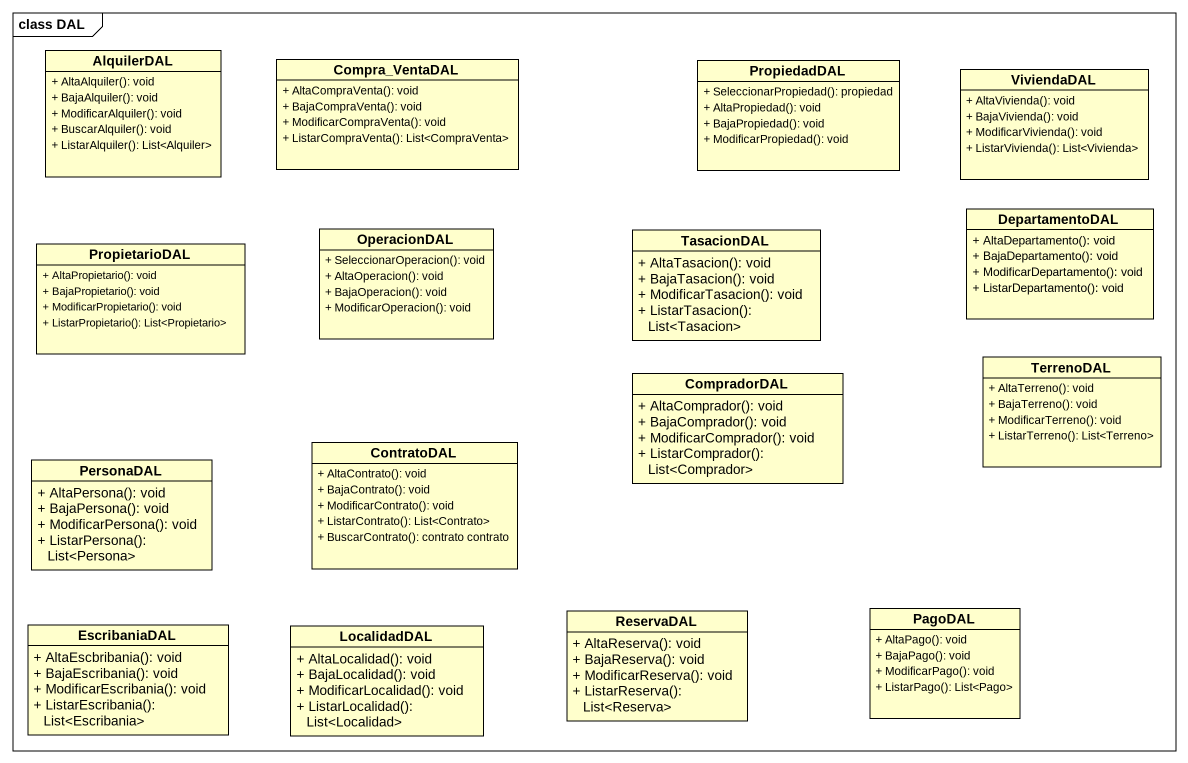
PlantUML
@startuml
mainframe class DAL
hide circle
hide empty members
skinparam classAttributeIconSize 0
class AlquilerDAL {
  + AltaAlquiler(): void
  + BajaAlquiler(): void
  + ModificarAlquiler(): void
  + BuscarAlquiler(): void
  + ListarAlquiler(): List<Alquiler>
}
class Compra_VentaDAL {
  + AltaCompraVenta(): void
  + BajaCompraVenta(): void
  + ModificarCompraVenta(): void
  + ListarCompraVenta(): List<CompraVenta>
}
class PropiedadDAL {
  + SeleccionarPropiedad(): propiedad
  + AltaPropiedad(): void
  + BajaPropiedad(): void
  + ModificarPropiedad(): void
}
class ViviendaDAL {
  + AltaVivienda(): void
  + BajaVivienda(): void
  + ModificarVivienda(): void
  + ListarVivienda(): List<Vivienda>
}
class OperacionDAL {
  + SeleccionarOperacion(): void
  + AltaOperacion(): void
  + BajaOperacion(): void
  + ModificarOperacion(): void
}
class TasacionDAL {
  + AltaTasacion(): void
  + BajaTasacion(): void
  + ModificarTasacion(): void
  + ListarTasacion(): List<Tasacion>
}
class DepartamentoDAL {
  + AltaDepartamento(): void
  + BajaDepartamento(): void
  + ModificarDepartamento(): void
  + ListarDepartamento(): void
}
class PropietarioDAL {
  + AltaPropietario(): void
  + BajaPropietario(): void
  + ModificarPropietario(): void
  + ListarPropietario(): List<Propietario>
}
class CompradorDAL {
  + AltaComprador(): void
  + BajaComprador(): void
  + ModificarComprador(): void
  + ListarComprador(): List<Comprador>
}
class TerrenoDAL {
  + AltaTerreno(): void
  + BajaTerreno(): void
  + ModificarTerreno(): void
  + ListarTerreno(): List<Terreno>
}
class ContratoDAL {
  + AltaContrato(): void
  + BajaContrato(): void
  + ModificarContrato(): void
  + ListarContrato(): List<Contrato>
  + BuscarContrato(): contrato contrato
}
class PersonaDAL {
  + AltaPersona(): void
  + BajaPersona(): void
  + ModificarPersona(): void
  + ListarPersona(): List<Persona>
}
class EscribaniaDAL {
  + AltaEscbribania(): void
  + BajaEscribania(): void
  + ModificarEscribania(): void
  + ListarEscribania(): List<Escribania>
}
class LocalidadDAL {
  + AltaLocalidad(): void
  + BajaLocalidad(): void
  + ModificarLocalidad(): void
  + ListarLocalidad(): List<Localidad>
}
class ReservaDAL {
  + AltaReserva(): void
  + BajaReserva(): void
  + ModificarReserva(): void
  + ListarReserva(): List<Reserva>
}
class PagoDAL {
  + AltaPago(): void
  + BajaPago(): void
  + ModificarPago(): void
  + ListarPago(): List<Pago>
}
@enduml
